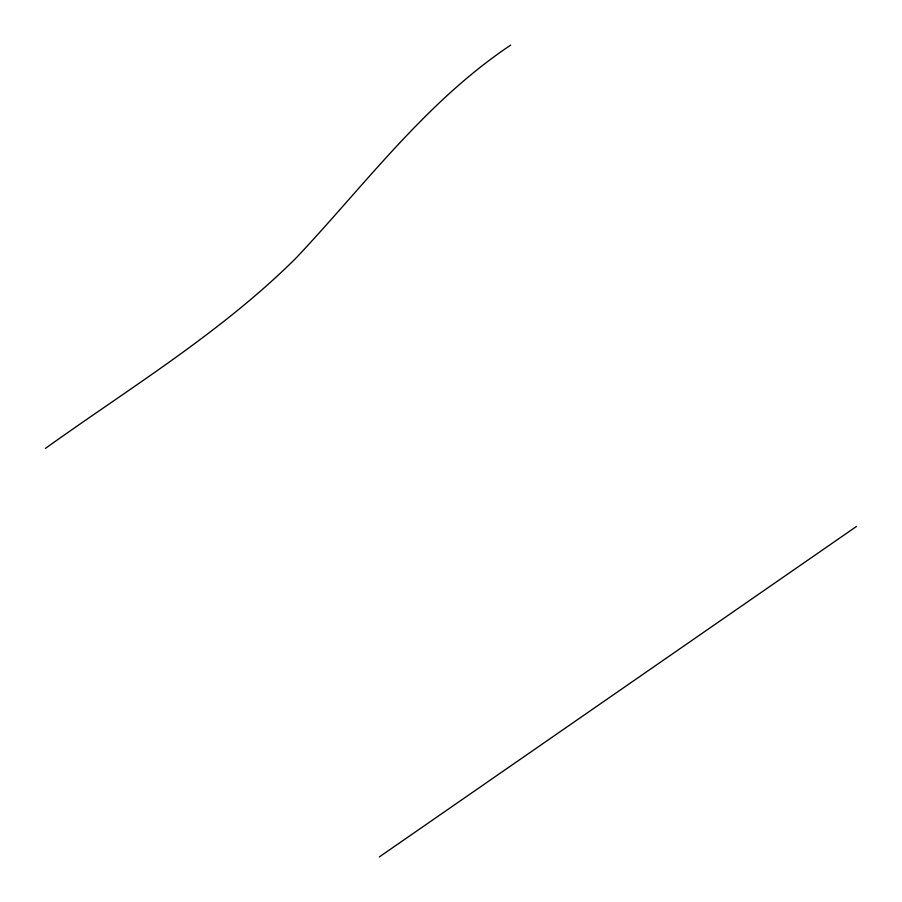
<?xml version="1.0" encoding="UTF-8"?>
<svg xmlns="http://www.w3.org/2000/svg" width="902" height="902" viewBox="0 0 902 902"><rect width="100%" height="100%" fill="white"/><g stroke="black" fill="none" stroke-linecap="round" stroke-linejoin="round"><path stroke-width="1.35" d="M510.724 45.1C425.812 101.768 365.006 184.887 295.856 258.254C221.193 332.41 130.542 387.432 45.427 448.395M379.359 856.9L856.573 526.385"/></g></svg>
